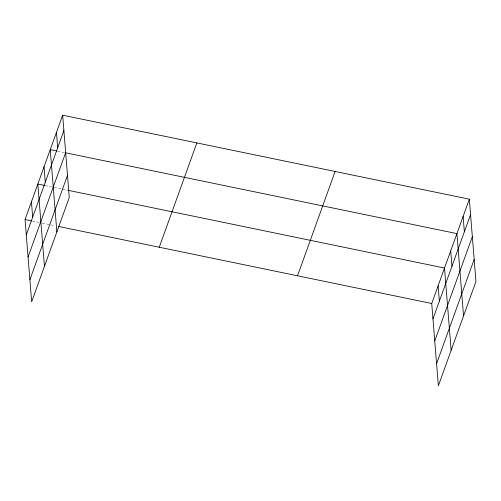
<?xml version="1.0" encoding="UTF-8"?>
<svg xmlns="http://www.w3.org/2000/svg" width="501" height="501" viewBox="0 0 501 501"><rect width="100%" height="100%" fill="white"/><g stroke="black" fill="none" stroke-linecap="round" stroke-linejoin="round"><path stroke-width="0.38" stroke-dasharray="2.5 1.88" d="M57.69 151.164L64.404 152.554M45.284 185.595L53.488 187.286M54.233 187.443L61.692 188.983M62.437 189.134L67.654 190.211M32.509 221.06L39.216 222.45M42.197 223.064L54.872 225.682"/><path stroke-width="0.75" d="M62.644 115.199L69.263 197.488L31.669 301.815L25.05 219.526L62.644 115.199L469.331 199.185L475.95 281.474L438.356 385.801L431.737 303.512L469.331 199.185M26.29 234.9L63.877 130.573M28.062 256.982L65.656 152.655M29.897 279.733L67.485 175.406M159.255 247.237L196.849 142.917M297.531 275.794L335.125 171.474M432.977 318.886L470.564 214.56M434.749 340.968L472.343 236.641M436.584 363.72L474.171 259.393M56.945 151.014L50.238 149.624L56.857 231.919M65.149 152.705L456.925 233.616L463.544 315.906M44.539 185.439L37.832 184.055L44.451 266.344M68.399 190.367L444.519 268.041L451.138 350.331M25.05 219.526L31.763 220.91M58.604 226.452L431.737 303.512M463.124 216.401L464.364 231.775M450.718 250.826L451.958 266.2M438.131 285.777L439.364 301.151M56.438 132.414L57.678 147.789M44.032 166.839L45.272 182.214M31.438 201.79L32.678 217.165"/></g></svg>
